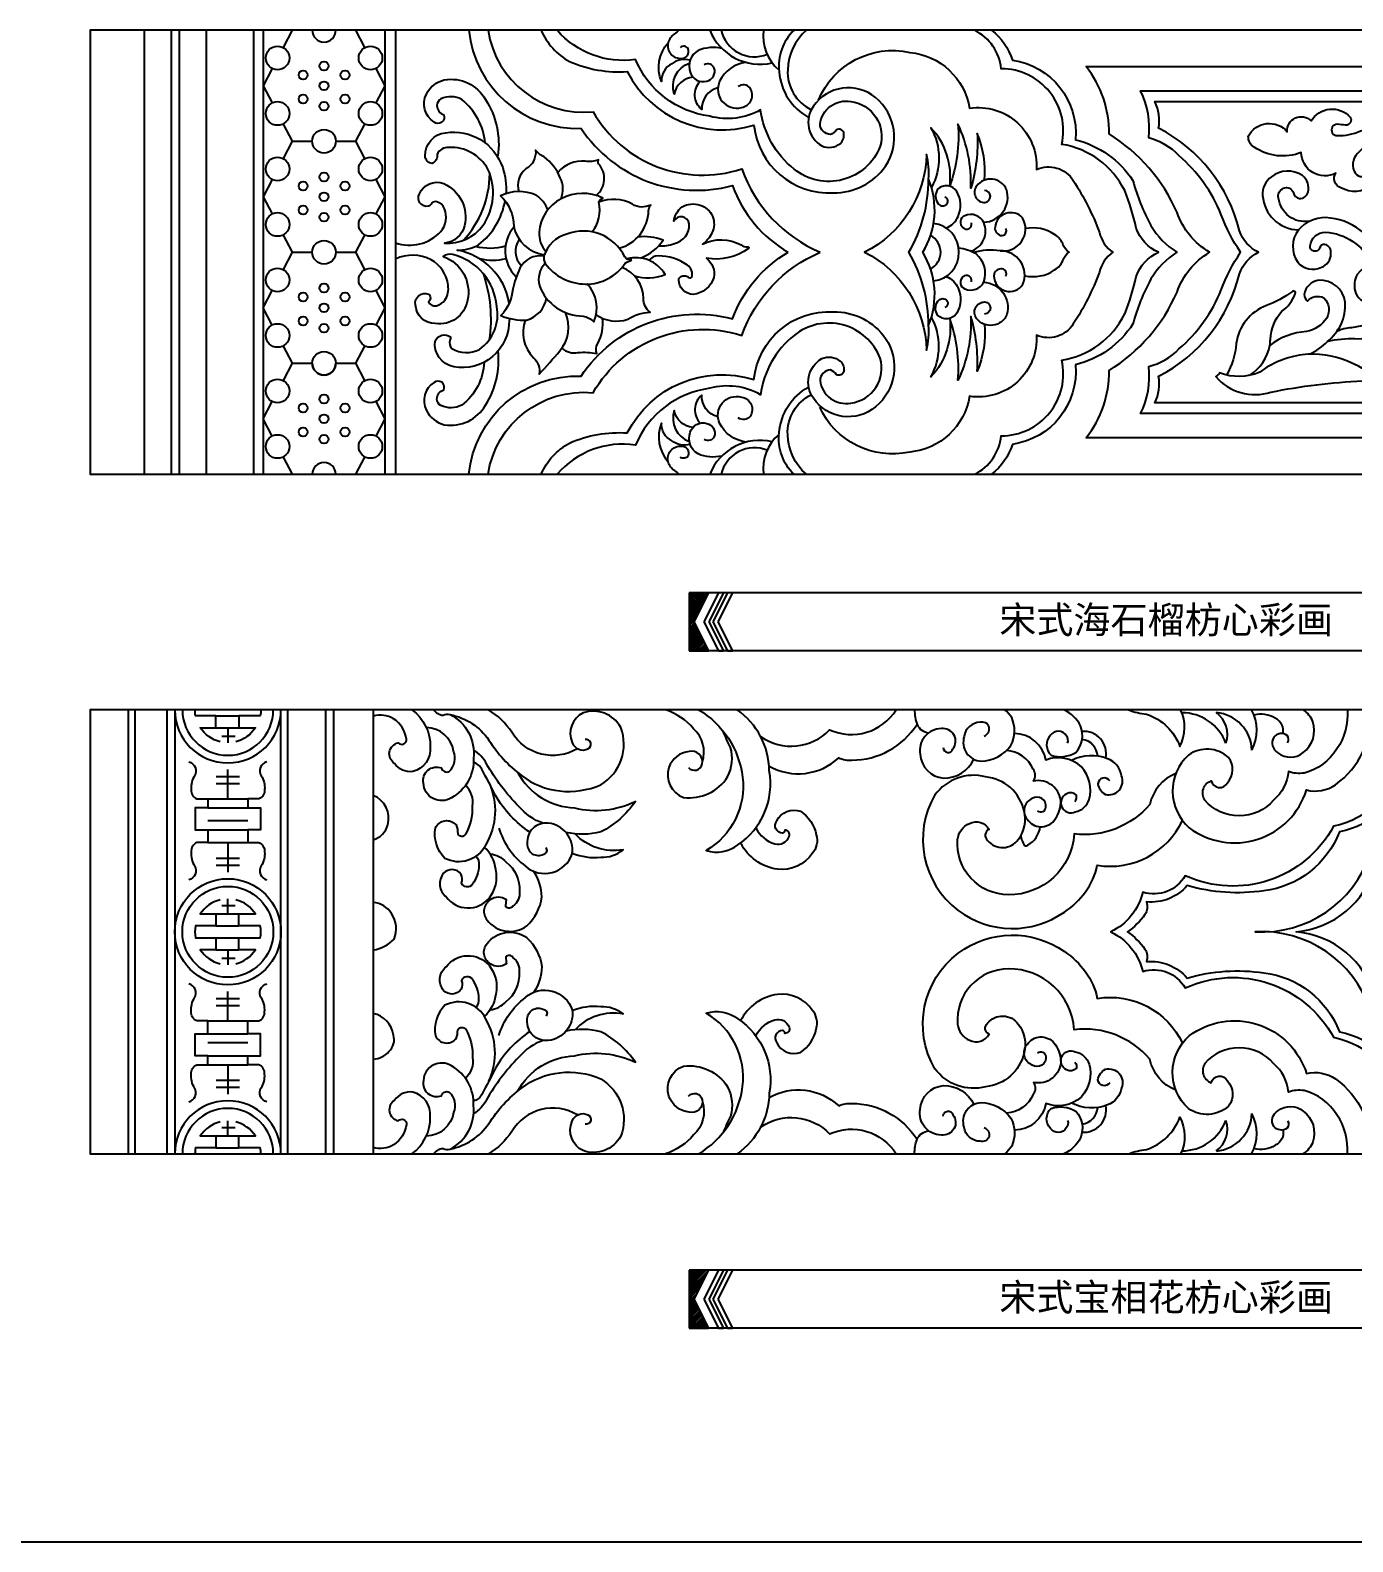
# Model space of a CAD drawing. Extents: x -66030 to 95157, y -13132 to 45879.
# Drawn here: x -51468 to -49980, y 1430 to 3132 of the extents above; entities that cross this region are included whole.
import ezdxf

# ---------------------------------------------------------------- set-up
doc = ezdxf.new("R2010")
doc.units = 0
doc.header["$LTSCALE"] = 100
doc.header["$MEASUREMENT"] = 0
for name, color, linetype in [('3', 11, 'CONTINUOUS'), ('4', 121, 'CONTINUOUS'), ('BH', 21, 'CONTINUOUS'), ('TEXT', 105, 'CONTINUOUS')]:
    doc.layers.add(name, color=color, linetype=linetype)
doc.styles.add('HZ', font='simhei.ttf')

# ---------------------------------------------------------------- blocks, each defined once
blk = doc.blocks.new('A$C7E491CBE')
at = {"layer": '3'}
for p, q in [((61.1, 0), (61.1, 500)), ((91.2, 500), (91.2, 0)), ((100.4, 0), (100.4, 500)), ((130.4, 500), (130.4, 0)), ((184.1, 0), (184.1, 500)), ((194.5, 500), (194.5, 0)), ((331.9, 0), (331.9, 500)), ((343.6, 500), (343.6, 0)), ((217.1, 19.4), (227.3, 0)), ((299.1, 0), (309.3, 19.4))]:
    blk.add_line(p, q, dxfattribs=at)
for points in [[(227.3, 500), (217.1, 480.6)], [(309.3, 480.6), (299.1, 500)], [(204.7, 456.9), (194.5, 437.5), (204.7, 418.1)], [(321.7, 418.1), (331.9, 437.5), (321.7, 456.9)], [(217.1, 394.4), (227.3, 375), (249.9, 375)], [(276.5, 375), (299.1, 375), (309.3, 394.4)], [(227.3, 375), (217.1, 355.6)], [(309.3, 355.6), (299.1, 375)], [(204.7, 331.9), (194.5, 312.5), (204.7, 293.1)], [(321.7, 293.1), (331.9, 312.5), (321.7, 331.9)], [(217.1, 269.4), (227.3, 250), (249.9, 250)], [(276.5, 250), (299.1, 250), (309.3, 269.4)], [(227.3, 250), (217.1, 230.6)], [(309.3, 230.6), (299.1, 250)], [(204.7, 168.1), (194.5, 187.5), (204.7, 206.9)], [(321.7, 168.1), (331.9, 187.5), (321.7, 206.9)], [(217.1, 144.4), (227.3, 125), (249.9, 125)], [(276.5, 125), (299.1, 125), (309.3, 144.4)], [(227.3, 125), (217.1, 105.6)], [(309.3, 105.6), (299.1, 125)], [(204.7, 43.1), (194.5, 62.5), (204.7, 81.9)], [(321.7, 43.1), (331.9, 62.5), (321.7, 81.9)]]:
    blk.add_lwpolyline(points, dxfattribs=at)
for points in [[(426.3, 500, 0.396481), (552.6, 389.5, 0.321993), (723, 325.1, 0.177045), (785.9, 250, 0.177045)], [(447.8, 500, 0.397382), (566.1, 408.2, 0.354835), (733.4, 343.8, 0.208462), (821.8, 250, 0.139485)], [(507.6, 500, 0.165778), (539.6, 464.8, 0.119667), (604.6, 453.4, 0.364808), (747.2, 393.2, 0.39973), (836.6, 317, 0.249171), (895.4, 347, 0.384622), (884, 424.2, 0.442165), (814.1, 414.4, 0.439405), (823.5, 369.8, 0.287715), (844.5, 372.6, 0.246758), (848.3, 384.7, 0.443381), (840.3, 388, -0.153424), (833.3, 382.5, -0.387175), (821.6, 394.4, -0.427238), (856.3, 419.8, -0.463127), (889.3, 369.3, -0.508119), (792.4, 343.6, -0.194324), (754.7, 410.4, -0.196885), (697.4, 403.2, -0.265583), (613.8, 467.1, -0.257445), (525.7, 500)], [(662.8, 500, -0.049736), (657.6, 495.8, 0.175026), (650.7, 485.9, 0.50369), (665.6, 468.2, 0.531717), (673.2, 479.2, 0.445961), (664.2, 480.7)], [(792.3, 500, 0.238798), (775.7, 453.2, 0.256028), (808.8, 401.9)], [(806.3, 500, 0.213002), (785.2, 455.4, 0.29964), (811.7, 410.4)], [(995.7, 0, 0.256025), (1025.6, 43.3, 0.4799), (1093.8, 128.5, 0.242722), (1164.6, 180.5, 0.039466), (1177.6, 222.7, -0.213478), (1202.7, 250, -0.213478), (1177.6, 277.3, 0.039466), (1164.6, 319.5, 0.242722), (1093.8, 371.5, 0.4799), (1025.6, 456.7, 0.256025), (995.7, 500)], [(1014.7, 500, -0.155552), (1038.2, 466.3, -0.399563), (1109.2, 376.7, -0.191018), (1173.9, 330.7, 0.061133), (1194.1, 280.1, 0.118086), (1223.4, 250, 0.118086), (1194.1, 219.9, 0.061133), (1173.9, 169.3, -0.191018), (1109.2, 123.3, -0.399563), (1038.2, 33.7, -0.155552), (1014.7, 0)], [(675.3, 466.3, 0.234624), (654.7, 462.2, 0.302939), (643.2, 442.4, -0.28987), (650.6, 485.8)], [(711, 479.5, 0.157623), (684.3, 477.1, 0.366525), (675.5, 452.7, 0.416946), (694, 442.8, 0.438713), (702.6, 457.4, 0.452791), (691.3, 460.9)], [(819.9, 421.4, -0.363661), (922.7, 475, -0.340611), (989.9, 412.2, -0.478483), (1065.2, 343.2, -0.377853), (1106.7, 330.7, -0.055845), (1136.2, 272.3, 0.194352), (1151.4, 250, 0.194352), (1136.2, 227.7, -0.055845), (1106.7, 169.3, -0.377853), (1065.2, 156.8, -0.478483), (989.9, 87.8, -0.340611), (922.7, 25, -0.35371), (821.2, 75.7)], [(678.6, 447.2, 0.336636), (657.5, 428.2, -0.410393), (674.5, 463)], [(738.2, 463.8, 0.251438), (708.6, 442.5, 0.636555), (733.2, 413, 0.544172), (742.9, 435, 0.391454), (729.6, 436.5, 0.625905)], [(444.7, 373.1, 0.198553), (418.2, 422.1, 0.233909), (394.8, 422.7, 0.247185), (390.1, 415.1, 0.293358), (398, 404.8, -0.766349), (387, 396.5, -0.377543), (378.4, 428, -0.22139), (398.6, 444.2, -0.315947), (445, 422, -0.179034), (458.9, 358.5)], [(2450, 40.9), (1121.2, 40.9, 0.172606), (1147, 116.8, 0.151147), (1223.6, 205.2, -0.177383), (1260.1, 250, -0.177383), (1223.6, 294.8, 0.151147), (1147, 383.2, 0.172606), (1121.2, 459.1), (2450, 459.1)], [(706.5, 435.2, 0.356264), (688.5, 410.8, -0.442588), (686.8, 442.4, -0.442588)], [(2450, 68.3), (1182.4, 68.3, 0.145583), (1191.6, 121.3, 0.140811), (1225.7, 141.2, 0.119568), (1273.3, 207.7, -0.062048), (1295.1, 250, -0.062048), (1273.3, 292.3, 0.119568), (1225.7, 358.8, 0.140811), (1191.6, 378.7, 0.145583), (1182.4, 431.7), (2450, 431.7)], [(2450, 80.4), (1198.6, 80.4, 0.155401), (1202.8, 110.3, 0.21807), (1293.8, 225.8, -0.191241), (1315.3, 250, -0.191241), (1293.8, 274.2, 0.21807), (1202.8, 389.7, 0.155401), (1198.6, 419.6), (2450, 419.6)], [(1497.2, 365.3, 0.209755), (1463.7, 378.3, 0.22705), (1426.7, 361.2, 0.36175), (1424.5, 338.6, 0.504282), (1438.6, 339.1, 0.244864), (1439.6, 349.1, -0.589341), (1452.2, 349.1, -0.359037), (1442.9, 325.2, -0.300473), (1408, 322.5, -0.488055), (1402.3, 339.1, -0.562011), (1363.4, 362.4, -0.250473), (1310.5, 368.4, -0.286479), (1303.8, 380.7, -0.53077), (1347.7, 385.7, -0.703955), (1374.4, 398, -0.494796), (1418.6, 402.3, -0.582582), (1413.3, 393, 0.018486), (1404, 394.1, 1.027094), (1404, 381.3, 0.11133), (1429.9, 386.7, -0.209867), (1496.5, 380.3)], [(1006.6, 331.1, 0.124166), (998.6, 383.7, -0.087223), (991.4, 322.3, 0.121263), (976.9, 394.2, -0.105865), (967.6, 324.3, 0.224781), (946.4, 390.3, -0.25705), (947.1, 322.9)], [(343.6, 260.6, 0.29823), (394.6, 273.4, 0.280015), (398.7, 299, 0.272212), (390, 306.7, 0.286561), (384.6, 305.5, -0.185271), (380.7, 301.8, -0.640079), (370.6, 315.8, -0.407485), (398, 327.3, -0.357558), (421.5, 279.9, -0.316628), (398.7, 260.3, 0.264591), (442.2, 280.5, 0.262908), (447.7, 343.6, 0.285491), (403.7, 368.1, 0.317678), (390.5, 360.2, -0.338481), (385.1, 349.9, -0.38171), (377, 358.5, -0.388767), (399.9, 384.6, -0.368297), (464.3, 345.3, -0.095249), (467.9, 315.8, -0.095249)], [(530.1, 310.3, 0.214586), (529.2, 333.8, 0.134695), (511, 357.4, -0.103137), (501.4, 364.8, -0.294789), (490.4, 343.8, 0.310194), (482.4, 318.3)], [(569.6, 314, 0.434273), (572.3, 349.5, -0.247972), (572.1, 354, -0.146632), (557.3, 352.6, 0.24103), (526.4, 340)], [(1372.1, 284.8, -0.418691), (1337.8, 310.8, -0.400099), (1343.4, 322, -0.465286), (1354.5, 316.9, 0.304468), (1361.4, 310.6, 0.343712), (1371.1, 317.8, 0.28861), (1364.8, 336.3, 0.333928), (1329.7, 334.9, 0.25306), (1319.9, 314, 0.39159), (1360.2, 275.3, 0.367333)], [(420.3, 263.5, 0.184264), (449.8, 338.5)], [(943.8, 167.6, 0.132521), (921.6, 250, 0.132521), (943.8, 332.4)], [(964, 277.6, 0.2114), (977.1, 290.4, 0.240164), (975.6, 318.4, 0.477925), (954, 320.9, 0.317271), (954.2, 305.2, 0.423419), (963.5, 303.4, 0.604154), (962.2, 312.2)], [(1005.9, 283.8, 0.497899), (1031.5, 320.7, 0.57311), (997.8, 324.6, 0.616622), (1007.2, 305.9, 0.918361), (1006.8, 319.7, 0.918361)], [(471.5, 192.4, 0.324142), (412.9, 252.3, 0.132003), (437.2, 258.5, 0.189657), (467, 307.9)], [(515.1, 297.8, 0.155458), (502.1, 314.4, 0.214371), (461.7, 313.5, -0.212482), (476.7, 279.2, 0.315652), (511.1, 247.2, 0.315652)], [(565.1, 273.1, 0.231833), (572.5, 306.3, -0.227557), (577, 311.1, 0.237855), (530.1, 310.3, 0.26252), (505.3, 272.7, 0.185071), (512.8, 251)], [(595.4, 254.5, 0.329709), (628.6, 296.8, -0.162098), (631, 303.2, -0.266496), (610.5, 304.1, 0.225785), (572.5, 306.3)], [(640, 257.3, 0.125146), (657.6, 259.8, 0.37308), (674.2, 281.9, 0.749462), (657.1, 284.9, -0.198572), (666.3, 301.2, -0.220838), (686.6, 303, -0.465485), (699.9, 271.9, -0.148683), (689.1, 259, -0.253369), (732.8, 258.3, 0.142399), (740.1, 256.1, -0.781524), (741, 254.2, -0.197393), (693.8, 243.2, -0.282722), (702.1, 221.7, -0.302568), (678.9, 202.6, -0.414214), (662.6, 218.9, -0.046283), (662.7, 220.6, -0.391842), (672.7, 222.6, 0.541174), (677.4, 222.1, 0.315779), (672.4, 235.4, 0.158749), (639.3, 245.8, 0.316822), (629.7, 240.6)], [(991.3, 251.1, 0.436653), (1006.1, 283.4, 0.398858), (984.6, 291.2, 0.576024), (982.5, 277.8, 0.78041), (992, 283.2)], [(1024.4, 251.7, 0.624181), (1049.7, 288.7, 0.650867), (1018.6, 278.4, 0.443378), (1026.7, 268.8, 0.54754), (1030.7, 276.8, 0.752919)], [(609.6, 241.3, -0.255645), (601.9, 244.7, 0.387791), (536.4, 270.4, 0.252794), (510.7, 245.8, 0.199338), (512.3, 237.4, 0.240976), (557.7, 214.2, 0.256516), (602.3, 237.8, -0.019989), (609.6, 241.3)], [(949.4, 217.7, 0.39477), (977.7, 250, 0.39477), (949.4, 282.3)], [(1052, 223.6, 0.209958), (1085.7, 230.1, 0.192978), (1095.5, 242.2, -0.150917), (1102.1, 250, -0.150917), (1095.5, 257.8, 0.192978), (1085.7, 269.9, 0.204346), (1052.9, 276.6)], [(1454.3, 241.6, 0.305898), (1390.8, 289, 0.218713), (1360.2, 275.3, 0.325289), (1359.4, 238.7, 0.345598), (1386.1, 233.1, 0.314608), (1396.7, 248.2, 0.394525), (1390, 258.8, 0.403269), (1384.1, 254.8, -0.90204), (1373.3, 257.2, -0.373139), (1390.7, 272.7, -0.265554), (1442.7, 237.9)], [(619.6, 243.5, 0.158738), (644.9, 263.5, 0.118291), (616.6, 267.3)], [(946.1, 231.1, 0.257477), (957.5, 250, 0.257477), (946.1, 268.9)], [(471.9, 175.6, -0.007218), (471.7, 173.5, -0.469706), (409.2, 120.9, -0.401773), (388.3, 150.2, -0.46525), (405.7, 154.8, -0.168004), (404.8, 151.1, 0.265791), (407.1, 141.6, 0.268297), (438.1, 140.7, 0.298348), (457.6, 189.1, 0.320189), (408.1, 247.6, 0.183812), (397.4, 245.3, -0.378342), (424.7, 195.9, -0.409955), (388.4, 169.7, -0.399967), (366.1, 190.9, -0.596487), (380.9, 202.9, -0.473322), (380.7, 194.1, 0.348979), (389.7, 189.8, 0.141734), (399.3, 195.9, 0.185114), (402.8, 213.1, 0.241626), (383.7, 241.6, 0.238832), (343.6, 242.3)], [(426.3, 0, -0.396481), (552.6, 110.5, -0.321993), (723, 174.9, -0.177045), (785.9, 250, -0.177045)], [(447.8, 0, -0.397382), (566.1, 91.8, -0.354835), (733.4, 156.2, -0.208462), (821.8, 250, -0.139485)], [(510.7, 245.8, 0.318197), (483.8, 232, 0.055487), (475.7, 208.5, -0.16986), (462.3, 178.7, 0.117049), (491.3, 173.7, 0.290397), (513.5, 198.2)], [(612.6, 223.5, 0.174299), (647.2, 225.1, 0.337507), (604.3, 242.5, 0.337507)], [(992, 216.8, 0.78041), (982.5, 222.2, 0.576024), (984.6, 208.8, 0.398858), (1006.1, 216.6, 0.31593), (997.2, 248.1, 0.12025), (977.5, 254.5, 0.12025)], [(1030.7, 223.2, 0.54754), (1026.7, 231.2, 0.451931), (1017.3, 223.6, 0.744705), (1050, 213.9, 0.534702), (1024.4, 251.7, 0.096298), (994.1, 249.8)], [(1393.5, 149.8, -0.067149), (1423.7, 152.8, 0.088336), (1454.8, 156.8, 0.280304), (1497.4, 195.7, 0.213829), (1493.6, 223.2, 0.29063), (1460.8, 242.2, 0.223376), (1426.3, 224.9, 0.190673), (1424, 206.3, 0.339882), (1441, 193.2, 0.285162), (1457.5, 203.7, 0.203136), (1457.3, 216.1, 0.528548), (1448.4, 215.6, -0.157611), (1449.6, 219.4, -0.407134), (1466.5, 223.5, -0.330478), (1476.1, 208.7, -0.236274), (1465.4, 182.5, -0.121002), (1419.9, 165, 0.101386), (1403.2, 160.8, 0.101386)], [(442.2, 226.2, -0.119822), (449.2, 151.5, -0.119822)], [(512.3, 237.4, 0.269552), (505.6, 212.4, 0.313421), (554.8, 178.2, -0.160334), (566.9, 171.6, 0.304372), (559.6, 214.3, 0.304371)], [(569.5, 179.6, 0.239049), (605.1, 174.6, -0.133052), (630.2, 182.6, -0.250742), (622.9, 197.7, 0.31144), (598.6, 232.9)], [(964, 222.4, -0.2114), (977.1, 209.6, -0.240164), (975.6, 181.6, -0.477925), (954, 179.1, -0.317271), (954.2, 194.8, -0.423419), (963.5, 196.6, -0.604154), (962.2, 187.8)], [(1005.9, 216.2, -0.478401), (1032.1, 180.1, -0.579785), (997.8, 175.4, -0.616622), (1007.2, 194.1, -0.918361), (1006.8, 180.3, -0.918361)], [(1305.2, 111.4, 0.21307), (1327.9, 145.2, 0.054765), (1328.6, 152, -0.173854), (1341.6, 183.5, 0.144567), (1356.6, 203.1, 0.295788), (1356.2, 205.8, 0.373277), (1353.5, 206, -0.075252), (1324.1, 190, 0.274263), (1290.2, 147.2, -0.114944), (1279.2, 111.7)], [(1372.9, 135.1, 0.142478), (1408.4, 168.7, 0.114994), (1412.8, 193.7, 0.400135), (1383.1, 218.4, 0.330282), (1366.6, 202.4, 0.18101), (1370.3, 194.9, -0.358486), (1388.9, 198.6, -0.336643), (1392, 175.9, -0.206584), (1369.2, 160.7, 0.148815), (1327.9, 145.2, 0.16965)], [(489.7, 173.6, 0.294015), (499, 131.3, -0.248315), (505.5, 112.8, 0.014156), (528.7, 139.1, 0.291663), (535, 182.1, 0.291663)], [(507.6, 0, -0.165778), (539.6, 35.2, -0.119667), (604.6, 46.6, -0.364808), (747.2, 106.8, -0.39973), (836.6, 183, -0.249171), (895.4, 153, -0.384622), (884, 75.8, -0.442165), (814.1, 85.6, -0.439405), (823.5, 130.2, -0.287715), (844.5, 127.4, -0.246758), (848.3, 115.3, -0.443381), (840.3, 112, 0.153424), (833.3, 117.5, 0.387175), (821.6, 105.6, 0.427238), (856.3, 80.2, 0.463127), (889.3, 130.7, 0.508119), (792.4, 156.4, 0.194324), (754.7, 89.6, 0.196885), (697.4, 96.8, 0.265583), (613.8, 32.9, 0.257445), (525.7, 0)], [(531.1, 142.1, 0.251108), (549, 137.1, -0.071801), (570.4, 135.9, -0.233352), (571.3, 147.4, 0.164151), (576.7, 175.6, 0.164692)], [(1006.6, 168.9, -0.124302), (998.6, 116.3, 0.087223), (991.4, 177.7, -0.121263), (976.9, 105.8, 0.105865), (967.6, 175.7, -0.224781), (946.4, 109.7, 0.25705), (947.1, 177.1)], [(443.4, 126.2, -0.225358), (418.2, 77.9, -0.233909), (394.8, 77.3, -0.247185), (390.1, 84.9, -0.293358), (398, 95.2, 0.766349), (387, 103.5, 0.377543), (378.4, 72, 0.22139), (398.6, 55.8, 0.315947), (445, 78, 0.172001), (459.2, 139)], [(1415.6, 127.2, 0.133349), (1364.5, 134.5, 0.129841), (1316.7, 114.9, -0.191306), (1271.4, 114.1, -0.105739), (1267.3, 110, 0.16445), (1295.5, 92, 0.147007), (1329, 92.5, -0.036975), (1432.4, 105.3, -0.205972), (1473.7, 87.6, 0.105828), (1415.6, 127.2, 0.105828)], [(706.5, 64.8, -0.356264), (688.5, 89.2, 0.442588), (686.8, 57.6, 0.442588)], [(738.2, 36.2, -0.251438), (708.6, 57.5, -0.636555), (733.2, 87, -0.544172), (742.9, 65, -0.391454), (729.6, 63.5, -0.625905)], [(792.3, 0, -0.238798), (775.7, 46.8, -0.256028), (808.8, 98.1)], [(806.3, 0, -0.213002), (785.2, 44.6, -0.29964), (811.7, 89.6)], [(678.6, 52.8, -0.336636), (657.5, 71.8, 0.410393), (674.5, 37)], [(675.3, 33.7, -0.234624), (654.7, 37.8, -0.302939), (643.2, 57.6, 0.28987), (650.6, 14.2)], [(711, 20.5, -0.157623), (684.3, 22.9, -0.366525), (675.5, 47.3, -0.416946), (694, 57.2, -0.438713), (702.6, 42.6, -0.452791), (691.3, 39.1)], [(662.8, 0, 0.049736), (657.6, 4.2, -0.175026), (650.7, 14.1, -0.50369), (665.6, 31.8, -0.531717), (673.2, 20.8, -0.445961), (664.2, 19.3)]]:
    blk.add_lwpolyline(points, format="xyb", dxfattribs=at)
blk.add_lwpolyline([(937.3, 250, 0.239792), (943.8, 332.4, 0.077686), (941.4, 360.1, -0.278081), (871.8, 250, -0.278081), (941.4, 139.9, 0.077686), (943.8, 167.6, 0.239792)], format="xyb", close=True, dxfattribs=at)
for centre, radius in [((210.9, 468.8), 13.3), ((315.5, 468.8), 13.3), ((263.2, 459.7), 4.97), ((239.6, 449.6), 4.97), ((286.8, 449.6), 4.97), ((239.6, 422.6), 4.97), ((263.2, 437.5), 4.97), ((286.8, 422.6), 4.97), ((210.9, 406.3), 13.3), ((263.2, 414.5), 4.97), ((315.5, 406.3), 13.3), ((263.2, 375), 13.3), ((210.9, 343.8), 13.3), ((315.5, 343.8), 13.3), ((239.6, 324.6), 4.97), ((263.2, 334.7), 4.97), ((286.8, 324.6), 4.97), ((263.2, 312.5), 4.97), ((210.9, 281.3), 13.3), ((239.6, 297.6), 4.97), ((263.2, 289.5), 4.97), ((286.8, 297.6), 4.97), ((315.5, 281.3), 13.3), ((263.2, 250), 13.3), ((210.9, 218.8), 13.3), ((315.5, 218.8), 13.3), ((239.6, 199.6), 4.97), ((263.2, 209.7), 4.97), ((286.8, 199.6), 4.97), ((263.2, 187.5), 4.97), ((239.6, 172.6), 4.97), ((286.8, 172.6), 4.97), ((210.9, 156.3), 13.3), ((263.2, 164.5), 4.97), ((315.5, 156.3), 13.3), ((263.2, 125), 13.3), ((263.2, 125), 13.3), ((263.2, 125), 13.3), ((210.9, 93.8), 13.3), ((315.5, 93.8), 13.3), ((263.2, 84.7), 4.97), ((239.6, 74.6), 4.97), ((286.8, 74.6), 4.97), ((239.6, 47.6), 4.97), ((263.2, 62.5), 4.97), ((286.8, 47.6), 4.97), ((210.9, 31.3), 13.3), ((263.2, 39.5), 4.97), ((315.5, 31.3), 13.3)]:
    blk.add_circle(centre, radius, dxfattribs=at)
for centre, radius, start, end in [((263.2, 500), 13.3, 180, 0), ((754.1, 523), 61.2, 202.0133, 282.98), ((747.8, 508.5), 38.4, 192.7822, 292.0217), ((808, 493.4), 50.3, 172.4971, 229.6597), ((507.8, 251.7), 40.7, 139.2804, 226.0509), ((450.1, 317.8), 63.1, 254.9928, 285.9627), ((501.1, 251.2), 22.5, 143.5283, 226.4899), ((453, 301.6), 60.5, 255.8509, 284.3818), ((263.2, 125), 13.3, 180, 0), ((754.1, -23), 61.2, 77.02, 157.9867), ((808, 6.6), 50.3, 130.3403, 187.5029), ((747.8, -8.5), 38.4, 67.9783, 167.2178), ((263.2, 0), 13.3, 0, 180)]:
    blk.add_arc(centre, radius, start, end, dxfattribs=at)
at = {"layer": '4'}
blk.add_lwpolyline([(2450, 500), (0, 500), (0, 0), (2450, 0)], dxfattribs=at)
blk = doc.blocks.new('A$C4CCE1407')
at = {"layer": '3'}
for p, q in [((0, 65.3), (0, 0)), ((1101.2, 65.3), (0, 65.3)), ((21.6, 65.3), (5.3, 32.6)), ((32.8, 65.3), (16.5, 32.6)), ((38.4, 65.3), (22.1, 32.6)), ((43, 65.3), (26.7, 32.6)), ((48.6, 65.3), (32.3, 32.6)), ((1058.2, 65.3), (1052.6, 65.3)), ((1052.6, 65.3), (1068.9, 32.6)), ((1058.2, 65.3), (1074.5, 32.6)), ((1068.4, 65.3), (1062.8, 65.3)), ((1062.8, 65.3), (1079.1, 32.6)), ((1068.4, 65.3), (1084.7, 32.6)), ((1101.2, 65.3), (1079.6, 65.3)), ((1079.6, 65.3), (1095.9, 32.6)), ((1101.2, 65.3), (1101.2, 0)), ((5.3, 32.6), (21.6, 0)), ((16.5, 32.6), (32.8, 0)), ((22.1, 32.6), (38.4, 0)), ((26.7, 32.6), (43, 0)), ((32.3, 32.6), (48.6, 0)), ((1068.9, 32.6), (1052.6, 0)), ((1074.5, 32.6), (1058.2, 0)), ((1079.1, 32.6), (1062.8, 0)), ((1084.7, 32.6), (1068.4, 0)), ((1095.9, 32.6), (1079.6, 0)), ((0, 0), (21.6, 0)), ((1101.2, 0), (0, 0)), ((32.8, 0), (38.4, 0)), ((43, 0), (48.6, 0)), ((1058.2, 0), (1052.6, 0)), ((1068.4, 0), (1062.8, 0)), ((1101.2, 0), (1079.6, 0))]:
    blk.add_line(p, q, dxfattribs=at)
at = {"layer": 'BH'}
for p, q in [((0, 63.9), (1.3, 65.3)), ((0, 58.8), (6.4, 65.3)), ((0, 61.4), (3.9, 65.3)), ((0, 56.3), (9, 65.3)), ((0, 53.8), (11.5, 65.3)), ((0, 51.2), (14, 65.3)), ((0, 48.7), (16.6, 65.3)), ((0, 46.1), (19.1, 65.3)), ((0, 43.6), (21.5, 65.1)), ((0, 41), (19, 60)), ((0, 38.5), (16.4, 54.9)), ((1080, 64.6), (1080.6, 65.3)), ((1080.8, 62.9), (1083.2, 65.3)), ((1081.7, 61.2), (1085.7, 65.3)), ((1082.5, 59.5), (1088.3, 65.3)), ((1083.3, 57.8), (1090.8, 65.3)), ((1084.2, 56.1), (1093.4, 65.3)), ((1085, 54.4), (1095.9, 65.3)), ((1085.9, 52.7), (1098.4, 65.3)), ((1086.7, 51), (1101, 65.3)), ((1087.6, 49.3), (1101.2, 62.9)), ((1088.4, 47.6), (1101.2, 60.4)), ((1089.3, 45.9), (1101.2, 57.8)), ((1090.1, 44.2), (1101.2, 55.3)), ((1091, 42.5), (1101.2, 52.8)), ((0, 35.9), (13.9, 49.8)), ((0, 33.4), (11.3, 44.7)), ((0, 30.8), (8.8, 39.6)), ((0, 28.3), (6.2, 34.5)), ((1091.8, 40.8), (1101.2, 50.2)), ((1092.7, 39.1), (1101.2, 47.7)), ((1093, 26.7), (1101.2, 34.9)), ((1093.5, 37.4), (1101.2, 45.1)), ((1094.4, 35.7), (1101.2, 42.6)), ((1095.2, 34), (1101.2, 40)), ((1095.5, 31.8), (1101.2, 37.5)), ((0, 25.7), (5.8, 31.6)), ((0, 23.2), (6.7, 29.9)), ((0, 20.7), (7.5, 28.2)), ((0, 18.1), (8.4, 26.5)), ((0, 15.6), (9.2, 24.8)), ((0, 13), (10.1, 23.1)), ((0, 10.5), (10.9, 21.4)), ((0, 7.9), (11.8, 19.7)), ((0, 5.4), (12.6, 18)), ((1080.2, 1.2), (1101.2, 22.2)), ((1081.6, 0), (1101.2, 19.7)), ((1082.8, 6.3), (1101.2, 24.8)), ((1084.1, 0), (1101.2, 17.1)), ((1085.3, 11.4), (1101.2, 27.3)), ((1087.9, 16.5), (1101.2, 29.8)), ((1090.4, 21.6), (1101.2, 32.4)), ((0, 2.8), (13.5, 16.3)), ((0, 0.3), (14.3, 14.6)), ((2.3, 0), (15.2, 12.9)), ((4.8, 0), (16, 11.2)), ((7.3, 0), (16.8, 9.5)), ((9.9, 0), (17.7, 7.8)), ((12.4, 0), (18.5, 6.1)), ((15, 0), (19.4, 4.4)), ((17.5, 0), (20.2, 2.7)), ((20.1, 0), (21.1, 1)), ((1086.7, 0), (1101.2, 14.6)), ((1089.2, 0), (1101.2, 12)), ((1091.7, 0), (1101.2, 9.5)), ((1094.3, 0), (1101.2, 6.9)), ((1096.8, 0), (1101.2, 4.4)), ((1099.4, 0), (1101.2, 1.8))]:
    blk.add_line(p, q, dxfattribs=at)
blk = doc.blocks.new('A$C50BB75EE')
at = {"layer": '3'}
for p, q in [((43, 0), (43, 500)), ((50.2, 500), (50.2, 0)), ((86.5, 0), (86.5, 500)), ((95.2, 500), (95.2, 0)), ((214.7, 0), (214.7, 500)), ((221.9, 500), (221.9, 0)), ((265.2, 0), (265.2, 500)), ((273.9, 500), (273.9, 0)), ((318.6, 500), (318.6, 0)), ((141.4, 493.2), (167.3, 493.2)), ((141.4, 479.8), (167.3, 479.8)), ((154.9, 479.8), (154.9, 462.9)), ((148.1, 470.5), (163, 470.5)), ((154.9, 399.6), (154.9, 432.7)), ((141.6, 424.9), (168.2, 424.9)), ((141.6, 417.2), (168.2, 417.2)), ((132.4, 399.6), (177.5, 399.6)), ((132.4, 389.5), (177.5, 389.5)), ((177.5, 375), (132.4, 375)), ((132.4, 364.7), (177.5, 364.7)), ((132.4, 350.4), (177.5, 350.4)), ((154.9, 350.4), (154.9, 317.3)), ((141.6, 332.8), (168.2, 332.8)), ((141.6, 325.1), (168.2, 325.1)), ((148.1, 279.5), (163, 279.5)), ((154.9, 270.2), (154.9, 287.1)), ((141.4, 270.2), (167.3, 270.2)), ((141.4, 256.8), (167.3, 256.8)), ((141.4, 243.2), (167.3, 243.2)), ((141.4, 229.8), (167.3, 229.8)), ((154.9, 229.8), (154.9, 212.9)), ((148.1, 220.5), (163, 220.5)), ((141.6, 174.9), (168.2, 174.9)), ((154.9, 149.6), (154.9, 182.7)), ((141.6, 167.2), (168.2, 167.2)), ((132.4, 149.6), (177.5, 149.6)), ((132.4, 135.3), (177.5, 135.3)), ((177.5, 125), (132.4, 125)), ((132.4, 110.5), (177.5, 110.5)), ((132.4, 100.4), (177.5, 100.4)), ((154.9, 100.4), (154.9, 67.3)), ((141.6, 82.8), (168.2, 82.8)), ((141.6, 75.1), (168.2, 75.1)), ((154.9, 20.2), (154.9, 37.1)), ((141.4, 20.2), (167.3, 20.2)), ((148.1, 29.5), (163, 29.5)), ((141.4, 6.8), (167.3, 6.8))]:
    blk.add_line(p, q, dxfattribs=at)
for points in [[(146.1, 464, -0.19053), (123.9, 479.8), (141.4, 479.8), (141.4, 493.2), (118.5, 493.2, -0.046366), (117.9, 500, -0.046366)], [(192, 500, -0.046366), (191.4, 493.2), (167.3, 493.2), (167.3, 479.8), (186, 479.8, -0.19053), (163.8, 464)], [(362, 500, -0.247508), (382.8, 458.3, -0.362613), (363.1, 430.4, -0.280599), (342.6, 439.7, -0.677543), (346.7, 462.8, 0.716017), (356, 466.8, 0.216941), (341.5, 489.9, 0.20543), (318.6, 492.8, 0.20543)], [(386.4, 500, 0.195265), (397.2, 493.8, -0.190714), (405.1, 494.6, -0.3146), (431.4, 445.7, -0.288907), (406.7, 401, -0.579895), (375.1, 417.3, -0.586344), (395.4, 434.6, 0.451404), (404.1, 430.4, 0.301251), (409.1, 453.6, 0.359591), (378.4, 480, 0.359591)], [(405.1, 494.6, -0.196034), (448.8, 465.9, 0.087597), (485.4, 426, 0.274324), (574.7, 415.7, 0.368444), (597.2, 480.2, 0.368646), (554.9, 496.4, 0.410652), (542.7, 463.2, 0.467175), (560.3, 456.2, 0.923554), (557, 466.5, 0.923554)], [(548.4, 456.2, -0.415228), (474.7, 474.7, 0.112682), (448.2, 500, 0.112682)], [(689.2, 441.3, 0.295328), (679.3, 478.7, 0.135908), (647.7, 500)], [(684.9, 500, -0.231485), (734.4, 424.3, -0.298296), (693.5, 341.5, 0.238096), (729.1, 347.8, 0.298143), (764.4, 431.5, 0.240893), (728.4, 500, 0.240893)], [(754.7, 470.1, 0.374351), (832.4, 477.6, 0.375472), (907.3, 500)], [(928.1, 500, 0.098355), (930.8, 483.6, 0.280341), (944.1, 474.2, 0.280341)], [(1006.4, 470.5, 0.393082), (1011.9, 480.6, 0.395627), (1001.9, 485.9, 0.375871), (983.9, 470, 0.490483), (1003.1, 442.1, 0.234686), (1036.5, 459.9, 0.225982), (1037.4, 491.4, 0.066527), (1029.7, 500)], [(1100.4, 462.3, 0.236274), (1098.9, 470.9, 0.53299), (1081.2, 471.4, 0.421877), (1081.8, 448.9, 0.217993), (1109.7, 452, 0.297058), (1114.8, 481.9, 0.169396), (1096.2, 500)], [(1168.8, 500, 0.071616), (1189.3, 495.1, -0.225119), (1226.7, 458.8, 0.241287), (1227.5, 500)], [(1415.4, 500, -0.167984), (1403.6, 456, -0.193152), (1366.5, 428.8, -0.122989), (1349.1, 430.4, -0.195114), (1332.2, 398.3, -0.459401), (1254.8, 398.3, -0.474096), (1261.9, 420.1, 0.702669), (1280.4, 417.9, 0.360865), (1281.5, 446.2, 0.356179), (1236.3, 448.9, 0.44709), (1237.3, 367.2, 0.519029), (1369.3, 409.7, 0.218057), (1402, 415.7, 0.257957), (1441.8, 500, 0.257957)], [(1342.9, 473, 0.338808), (1334.2, 490.4, 0.209265), (1310.1, 494.1)], [(1347.8, 462.9, 0.380294), (1347.4, 471, 0.411519), (1332.4, 469.1, 0.412926), (1337.2, 451.5, 0.351484), (1365.7, 451.8, 0.320357), (1376.4, 486.6, 0.146513), (1365.7, 500)], [(764.2, 436.7, 0.330038), (842.6, 446, 0.127401), (857.3, 443.3, 0.255472), (930.8, 483.6)], [(960.2, 457.5, 0.86335), (971.2, 455.9, 0.673963), (958.2, 478.8, 0.471626), (934.5, 449.9, 0.378348), (960.5, 423.2, 0.308589), (994.6, 444.4, 0.308589)], [(673.4, 435, 0.627098), (689, 439.2, 0.534063), (674.4, 453.1, 0.293091), (651.4, 435, 0.403451), (667.9, 401.3, 0.2916), (717.5, 424.6, 0.189777), (720.8, 457.7, -0.02286), (712.5, 476)], [(1108.6, 396.8, 0.260322), (1110.2, 403.8, 0.339697), (1099.2, 405.4, 0.400945), (1093.7, 390.5, 0.407545), (1109, 385, 0.2688), (1124.7, 399, 0.254827), (1116, 435.7, 0.284776), (1075.9, 443.4, 0.358981), (1040.4, 473.3, 0.358981)], [(510, 372.2, -0.13919), (482.5, 391.2, -0.065836), (446.2, 439.1, 0.132654), (431.6, 454.8, 0.132654)], [(1066.5, 386.2, 0.58122), (1076, 390.2, 0.64091), (1060.3, 400, 0.491826), (1054.8, 376.7, 0.497894), (1085.2, 375.2, 0.142393), (1092.7, 395.1, 0.479833), (1061.9, 419.6, 0.305422), (1061.6, 433.1, 0.280344), (1031.6, 454.2, 0.280344)], [(1147.7, 419.9, 0.728054), (1134.4, 416.8, 0.253058), (1143, 404.8, 0.618763), (1161, 425.7, 0.284176), (1145.3, 444.8, 0.220923), (1104.9, 442.8, 0.220923)], [(110.9, 441.5, -0.500344), (117.5, 425.8, 0.162428), (113.6, 410.1, 0.327828), (120.1, 399.6), (132.4, 399.6), (132.4, 389.5), (118.2, 389.5), (118.2, 364.7), (132.4, 364.7), (132.4, 350.4), (120.1, 350.4, 0.327828), (113.6, 339.9, 0.162428), (117.5, 324.2, -0.500344), (110.9, 308.5)], [(198.9, 441.5, 0.500344), (192.4, 425.8, -0.162428), (196.3, 410.1, -0.327828), (189.8, 399.6), (177.5, 399.6), (177.5, 389.5), (191.6, 389.5), (191.6, 364.7), (177.5, 364.7), (177.5, 350.4), (189.8, 350.4, -0.327828), (196.3, 339.9, -0.162428), (192.4, 324.2, 0.500344), (198.9, 308.5)], [(494.9, 362.1, -0.110978), (456.1, 403.4, 0.017596), (440.7, 433, 0.217941), (431.5, 440.6)], [(481.3, 429.2, 0.266193), (545.2, 389.6, 0.173047), (613.7, 396.9, -0.126886), (574.9, 362.5, -0.114528), (535.7, 361.8)], [(1222.2, 428.4, 0.250375), (1193, 393.5, -0.251703), (1107.8, 360.2, -0.398555), (1033.7, 291.7, -0.435057), (976.4, 353.9, -0.266331), (989.9, 372.1, -0.398591), (1011.9, 365.3, 0.543977), (1010.3, 352.8, 0.492042), (1044.8, 353.9, 0.237656), (1051.4, 386.2, 0.322452), (1008, 424.5, 0.307589), (951, 404.2, 0.380618), (977.2, 274.1, 0.326121), (1096.7, 272.3, 0.197381), (1133.8, 325, 0.336759), (1229.6, 375.5, 0.336759)], [(2450, 441.9), (1481.8, 441.9, -0.261651), (1399.7, 368.8, -0.394182), (1232.8, 313.2, -0.349511), (1185, 294.6, -0.224628), (1149, 250, -0.224628), (1185, 205.4, -0.349511), (1232.8, 186.8, -0.394182), (1399.7, 131.2, -0.261651), (1481.8, 58.1), (2450, 58.1)], [(2450, 430.7), (1487.7, 430.7, -0.251887), (1406.4, 362.6, -0.277117), (1321.3, 296.2, -0.107167), (1235.1, 302, -0.239286), (1189.1, 283.6, -0.243273), (1187.3, 269.4, -0.087591), (1167.7, 250, -0.087591), (1187.3, 230.6, -0.243273), (1189.1, 216.4, -0.239286), (1235.1, 198, -0.107167), (1321.3, 203.8, -0.277117), (1406.4, 137.4, -0.251887), (1487.7, 69.3), (2450, 69.3)], [(448.7, 418.3, -0.24695), (445, 347.6, -0.421184), (399.3, 332.7, -0.247168), (388.7, 367.1, -0.548393), (411.8, 370.4, -0.106871), (413.7, 360.5, 0.558531), (422.7, 359.8, 0.142902), (430.4, 391.6, 0.250323), (422.5, 415, 0.250323)], [(318.6, 353.6, 0.268633), (334.9, 370.5, 0.390165), (318.6, 403.4)], [(749.3, 367, 0.20352), (770.7, 349, 0.399611), (786.8, 357.5, 0.548567), (782, 364.4, -0.401944), (779.2, 361, -0.588829), (772.8, 374.9, -0.378826), (799.7, 385.8, -0.204488), (817.3, 359.3, -0.259861), (812.8, 338.1, -0.277929), (773.8, 320.5, -0.245243), (732.2, 350)], [(2450, 115.5), (1513.8, 115.5, 0.493216), (1440.7, 162.4, 0.339277), (1311.5, 250, 0.339277), (1440.7, 337.6, 0.493216), (1513.8, 384.5), (2450, 384.5)], [(2450, 125.3), (1522.8, 125.3, 0.354536), (1446.7, 175.4, 0.313817), (1357.5, 250, 0.313817), (1446.7, 324.6, 0.354536), (1522.8, 374.7), (2450, 374.7)], [(460.1, 366.6, 0.1581), (489.9, 324, 0.540142), (542.6, 338, 0.424498), (515.7, 372.4, 0.468656), (491.9, 349.4, 0.583544), (510.5, 337.4, 0.593267), (513.1, 344.9, 0.593267)], [(542.7, 338.7, 0.129222), (574.7, 334, 0.189318), (599.8, 342.5, -0.252548), (545.8, 360.2)], [(1047.6, 358, 0.095575), (1050.4, 349.9, 0.573665), (1055.4, 347.5, 0.228724), (1069.6, 368.4, 0.228724)], [(434.3, 335, -0.20876), (437.5, 325.1, -0.159012), (430.3, 303.7, -0.633254), (418, 305.1, 0.198222), (417.5, 314.7, 0.482081), (397.8, 316, 0.42192), (400.8, 289.4, 0.483338), (449, 287.7, 0.223732), (456.6, 320.1, 0.185853), (443.7, 345.1, 0.185853)], [(450.2, 337.8, -0.177109), (468.1, 328.6, -0.244973), (483.3, 295.5, -0.271658), (475.9, 278.8, -0.464894), (467.7, 278.3, 0.014397), (468.5, 286, 0.325085), (450.3, 286, 0.449818), (446.7, 263.3, 0.409778), (491.6, 256.8, 0.180853), (508.3, 289.3, 0.140067), (499.3, 318.1, 0.140067)], [(146.1, 286, 0.19053), (123.9, 270.2), (141.4, 270.2), (141.4, 256.8), (118.5, 256.8, 0.092932), (118.5, 243.2), (141.4, 243.2), (141.4, 229.8), (123.9, 229.8, 0.19053), (146.1, 214)], [(163.8, 214, 0.19053), (186, 229.8), (167.3, 229.8), (167.3, 243.2), (191.4, 243.2, 0.092932), (191.4, 256.8), (167.3, 256.8), (167.3, 270.2), (186, 270.2, 0.19053), (163.8, 286)], [(318.6, 229.5, 0.154233), (342, 241.8, 0.266606), (339.1, 270.5, 0.248652), (318.6, 282.9, 0.248652)], [(450.2, 162.2, 0.177109), (468.1, 171.4, 0.244973), (483.3, 204.5, 0.271658), (475.9, 221.2, 0.464894), (467.7, 221.7, -0.014397), (468.5, 214, -0.325085), (450.3, 214, -0.449818), (446.7, 236.7, -0.409778), (491.6, 243.2, -0.180853), (508.3, 210.7, -0.140067), (499.3, 181.9, -0.140067)], [(1222.2, 71.6, -0.250375), (1193, 106.5, 0.251703), (1107.8, 139.8, 0.398555), (1033.7, 208.3, 0.435057), (976.4, 146.1, 0.266331), (989.9, 127.9, 0.398591), (1011.9, 134.7, -0.543977), (1010.3, 147.2, -0.492042), (1044.8, 146.1, -0.237656), (1051.4, 113.8, -0.322452), (1008, 75.5, -0.307589), (951, 95.8, -0.380618), (977.2, 225.9, -0.326121), (1096.7, 227.7, -0.197381), (1133.8, 175, -0.336759), (1229.6, 124.5, -0.336759)], [(434.3, 165, 0.20876), (437.5, 174.9, 0.159012), (430.3, 196.3, 0.633254), (418, 194.9, -0.198222), (417.5, 185.3, -0.482081), (397.8, 184, -0.42192), (400.8, 210.6, -0.483338), (449, 212.3, -0.223732), (456.6, 179.9, -0.185853), (443.7, 154.9, -0.185853)], [(110.9, 58.5, 0.500344), (117.5, 74.2, -0.162428), (113.6, 89.9, -0.327828), (120.1, 100.4), (132.4, 100.4), (132.4, 110.5), (118.2, 110.5), (118.2, 135.3), (132.4, 135.3), (132.4, 149.6), (120.1, 149.6, -0.327828), (113.6, 160.1, -0.162428), (117.5, 175.8, 0.500344), (110.9, 191.5)], [(198.9, 58.5, -0.500344), (192.4, 74.2, 0.162428), (196.3, 89.9, 0.327828), (189.8, 100.4), (177.5, 100.4), (177.5, 110.5), (191.6, 110.5), (191.6, 135.3), (177.5, 135.3), (177.5, 149.6), (189.8, 149.6, 0.327828), (196.3, 160.1, 0.162428), (192.4, 175.8, -0.500344), (198.9, 191.5)], [(448.7, 81.7, 0.24695), (445, 152.4, 0.421184), (399.3, 167.3, 0.247168), (388.7, 132.9, 0.548393), (411.8, 129.6, 0.106871), (413.7, 139.5, -0.558531), (422.7, 140.2, -0.142902), (430.4, 108.4, -0.250323), (422.5, 85, -0.250323)], [(460.1, 133.4, -0.1581), (489.9, 176, -0.540142), (542.6, 162, -0.424498), (515.7, 127.6, -0.468656), (491.9, 150.6, -0.583544), (510.5, 162.6, -0.593267), (513.1, 155.1, -0.593267)], [(749.3, 133, -0.20352), (770.7, 151, -0.399611), (786.8, 142.5, -0.548567), (782, 135.6, 0.401944), (779.2, 139, 0.588829), (772.8, 125.1, 0.378826), (799.7, 114.2, 0.204488), (817.3, 140.7, 0.259861), (812.8, 161.9, 0.277929), (773.8, 179.5, 0.245243), (732.2, 150)], [(318.6, 106.7, 0.216157), (336.3, 115.4, 0.2999), (341.3, 133.8, 0.31345), (318.6, 158.2, 0.31345)], [(542.7, 161.3, -0.129222), (574.7, 166, -0.189318), (599.8, 157.5, 0.252548), (545.8, 139.8)], [(684.9, 0, 0.231485), (734.4, 75.7, 0.298296), (693.5, 158.5, -0.238096), (729.1, 152.2, -0.298143), (764.4, 68.5, -0.240893), (728.4, 0, -0.240893)], [(494.9, 137.9, 0.110978), (456.1, 96.6, -0.017596), (440.7, 67, -0.217941), (431.5, 59.4)], [(481.3, 70.8, -0.266193), (545.2, 110.4, -0.173047), (613.7, 103.1, 0.126886), (574.9, 137.5, 0.114528), (535.7, 138.2)], [(1415.4, 0, 0.167984), (1403.6, 44, 0.193152), (1366.5, 71.2, 0.122989), (1349.1, 69.6, 0.195114), (1332.2, 101.7, 0.459401), (1254.8, 101.7, 0.474096), (1261.9, 79.9, -0.702669), (1280.4, 82.1, -0.360865), (1281.5, 53.8, -0.356179), (1236.3, 51.1, -0.44709), (1237.3, 132.8, -0.519029), (1369.3, 90.3, -0.218057), (1402, 84.3, -0.257957), (1441.8, 0, -0.257957)], [(510, 127.8, 0.13919), (482.5, 108.8, 0.065836), (446.2, 60.9, -0.132654), (431.6, 45.2, -0.132654)], [(1066.5, 113.8, -0.58122), (1076, 109.8, -0.64091), (1060.3, 100, -0.491826), (1054.8, 123.3, -0.497894), (1085.2, 124.8, -0.142393), (1092.7, 104.9, -0.479833), (1061.9, 80.4, -0.305422), (1061.6, 66.9, -0.280344), (1031.6, 45.8, -0.280344)], [(386.4, 0, -0.195265), (397.2, 6.2, 0.190714), (405.1, 5.4, 0.3146), (431.4, 54.3, 0.288907), (406.7, 99, 0.579895), (375.1, 82.7, 0.586344), (395.4, 65.4, -0.451404), (404.1, 69.6, -0.301251), (409.1, 46.4, -0.359591), (378.4, 20, -0.359591)], [(1108.6, 103.2, -0.260322), (1110.2, 96.2, -0.339697), (1099.2, 94.6, -0.400945), (1093.7, 109.5, -0.407545), (1109, 115, -0.2688), (1124.7, 101, -0.254827), (1116, 64.3, -0.284776), (1075.9, 56.6, -0.358981), (1040.4, 26.7, -0.358981)], [(405.1, 5.4, 0.196034), (448.8, 34.1, -0.087597), (485.4, 74, -0.274324), (574.7, 84.3, -0.368444), (597.2, 19.8, -0.368646), (554.9, 3.6, -0.410652), (542.7, 36.8, -0.467175), (560.3, 43.8, -0.923554), (557, 33.5, -0.923554)], [(673.4, 65, -0.627098), (689, 60.8, -0.534063), (674.4, 46.9, -0.293091), (651.4, 65, -0.403451), (667.9, 98.7, -0.2916), (717.5, 75.4, -0.189777), (720.8, 42.3, 0.02286), (712.5, 24)], [(1147.7, 80.1, -0.728054), (1134.4, 83.2, -0.253058), (1143, 95.2, -0.618763), (1161, 74.3, -0.284176), (1145.3, 55.2, -0.220923), (1104.9, 57.2, -0.220923)], [(362, 0, 0.247508), (382.8, 41.7, 0.362613), (363.1, 69.6, 0.280599), (342.6, 60.3, 0.677543), (346.7, 37.2, -0.716017), (356, 33.2, -0.216941), (341.5, 10.1, -0.20543), (318.6, 7.2, -0.20543)], [(764.2, 63.3, -0.330038), (842.6, 54, -0.127401), (857.3, 56.7, -0.255472), (930.8, 16.4)], [(960.2, 42.5, -0.86335), (971.2, 44.1, -0.673963), (958.2, 21.2, -0.471626), (934.5, 50.1, -0.378348), (960.5, 76.8, -0.308589), (994.6, 55.6, -0.308589)], [(548.4, 43.8, 0.415228), (474.7, 25.3, -0.112682), (448.2, 0, -0.112682)], [(689.2, 58.7, -0.295328), (679.3, 21.3, -0.135908), (647.7, 0)], [(1006.4, 29.5, -0.393082), (1011.9, 19.4, -0.395627), (1001.9, 14.1, -0.375871), (983.9, 30, -0.490483), (1003.1, 57.9, -0.234686), (1036.5, 40.1, -0.225982), (1037.4, 8.6, -0.066527), (1029.7, 0)], [(1100.4, 37.7, -0.236274), (1098.9, 29.1, -0.53299), (1081.2, 28.6, -0.421877), (1081.8, 51.1, -0.217993), (1109.7, 48, -0.297058), (1114.8, 18.1, -0.169396), (1096.2, 0)], [(1347.8, 37.1, -0.380294), (1347.4, 29, -0.411519), (1332.4, 30.9, -0.412926), (1337.2, 48.5, -0.351484), (1365.7, 48.2, -0.320357), (1376.4, 13.4, -0.146513), (1365.7, 0)], [(146.1, 36, 0.19053), (123.9, 20.2), (141.4, 20.2), (141.4, 6.8), (118.5, 6.8, 0.046366), (117.9, 0, 0.046366)], [(192, 0, 0.046366), (191.4, 6.8), (167.3, 6.8), (167.3, 20.2), (186, 20.2, 0.19053), (163.8, 36)], [(754.7, 29.9, -0.374351), (832.4, 22.4, -0.375472), (907.3, 0)], [(1168.8, 0, -0.071616), (1189.3, 4.9, 0.225119), (1226.7, 41.2, -0.241287), (1227.5, 0)], [(928.1, 0, -0.098355), (930.8, 16.4, -0.280341), (944.1, 25.8, -0.280341)], [(1342.9, 27, -0.338808), (1334.2, 9.6, -0.209265), (1310.1, 5.9)]]:
    blk.add_lwpolyline(points, format="xyb", dxfattribs=at)
for radius in [59.8, 51.2]:
    blk.add_circle((154.9, 250), radius, dxfattribs=at)
for centre, radius, start, end in [((154.9, 500), 59.8, 180, 0), ((154.9, 500), 51.2, 180, 0), ((1228.7, 443.2), 53.5, 21.0016, 89.7415), ((1250.1, 472.3), 30.2, 340.8783, 54.205), ((1264.1, 453.3), 43.7, 1.4545, 85.0688), ((1264.1, 477), 49.1, 332.6461, 27.9542), ((1118.7, 450.6), 25.1, 348.4821, 94.6205), ((1113.8, 446.3), 20.6, 4.0432, 81.8256), ((154.9, 0), 59.8, 360, 180), ((154.9, 0), 51.2, 360, 180), ((1118.7, 49.4), 25.1, 265.3795, 11.5179), ((1113.8, 53.7), 20.6, 278.1744, 355.9568), ((1228.7, 56.8), 53.5, 270.2585, 338.9984), ((1264.1, 46.7), 43.7, 274.9312, 358.5455), ((1250.1, 27.7), 30.2, 305.795, 19.1217), ((1264.1, 23), 49.1, 332.0458, 27.3539)]:
    blk.add_arc(centre, radius, start, end, dxfattribs=at)
at = {"layer": '4'}
blk.add_lwpolyline([(2450, 500), (0, 500), (0, 0), (2450, 0)], dxfattribs=at)

msp = doc.modelspace()

# ---------------------------------------------------------------- linework, layer by layer
at = {"layer": '3', "color": 2}
msp.add_line((-66009.4, 1429.7), (95156.9, 1429.7), dxfattribs=at)

# ---------------------------------------------------------------- block references
at = {"layer": '4'}
for name, p in [('A$C7E491CBE', (-51400.9, 2631.7)), ('A$C4CCE1407', (-50726.5, 2433)), ('A$C50BB75EE', (-51400.9, 1866.5)), ('A$C4CCE1407', (-50726.5, 1670.2))]:
    msp.add_blockref(name, p, dxfattribs=at)

# ---------------------------------------------------------------- texts
at = {"layer": 'TEXT', "char_height": 30.6, "attachment_point": 4, "style": 'HZ'}
for s, insert in [('宋式海石榴枋心彩画', (-50377.5, 2466.1)), ('宋式宝相花枋心彩画', (-50377.5, 1703.3))]:
    msp.add_mtext(s, dxfattribs=dict(at, insert=insert))

doc.saveas('drawing.dxf')
